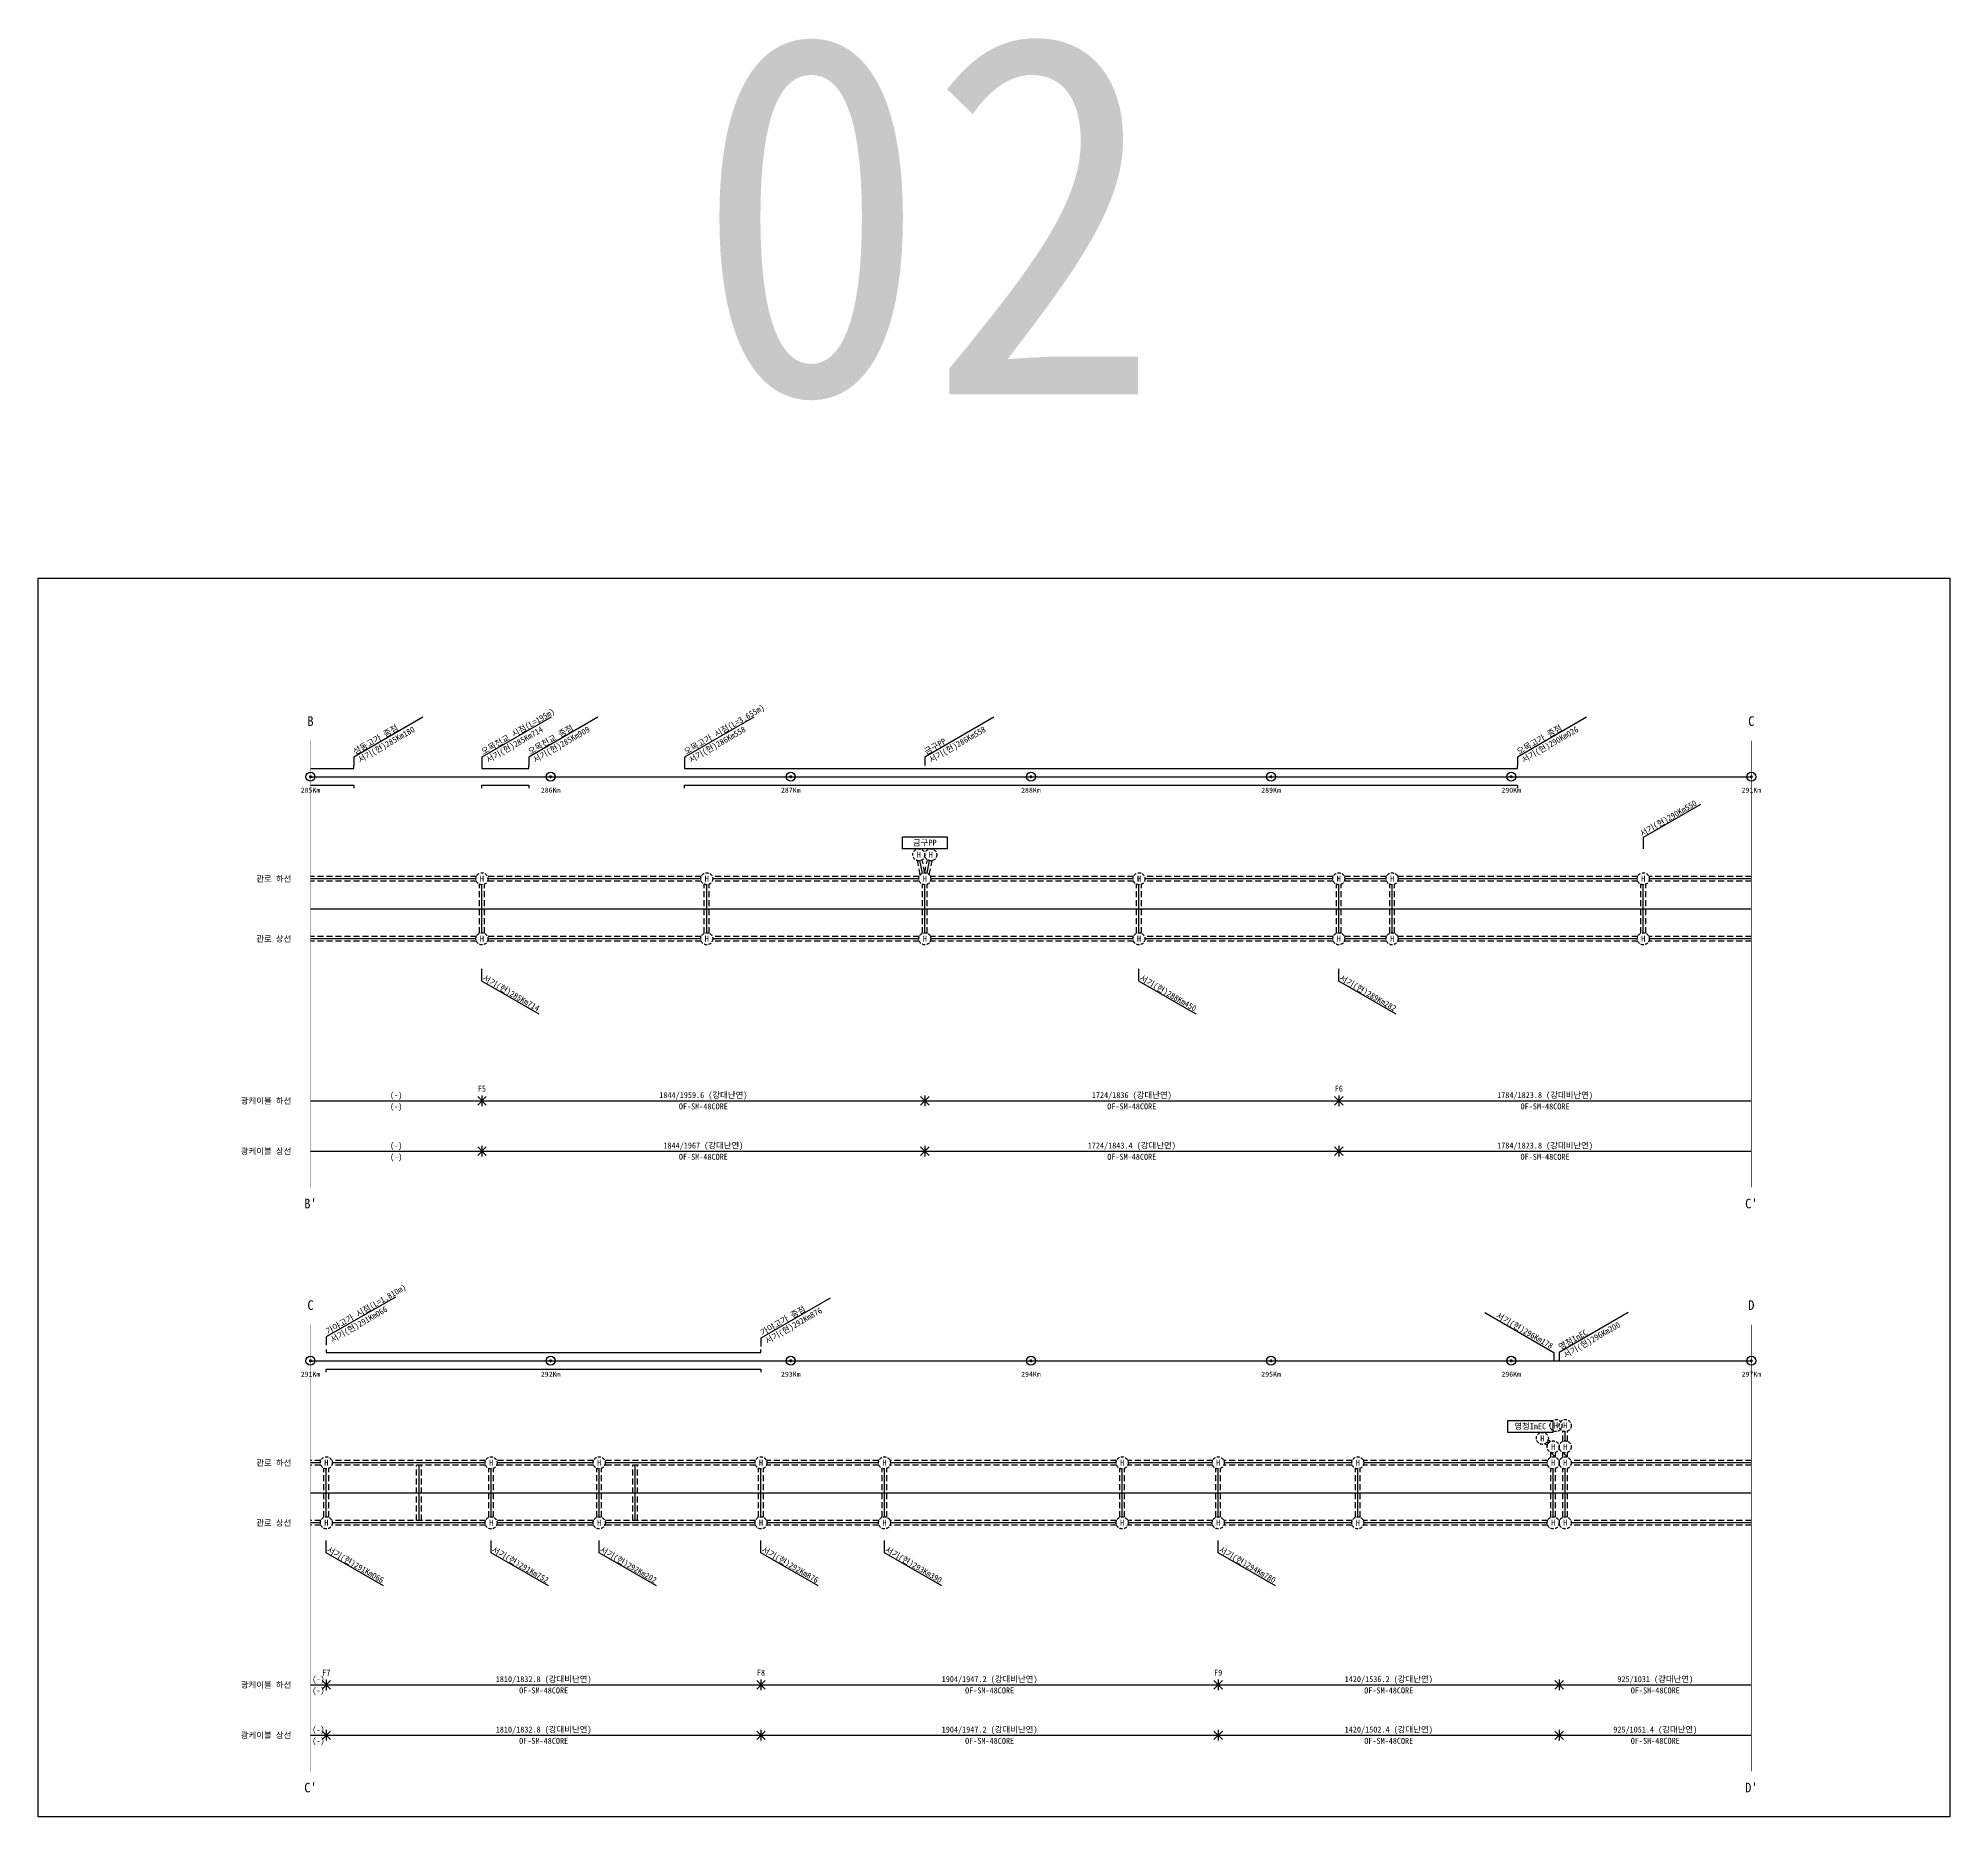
# Model space of a CAD drawing. Extents: x 796 to 1592, y 0 to 741.
import ezdxf
from ezdxf.enums import TextEntityAlignment as Align

# ---------------------------------------------------------------- set-up
doc = ezdxf.new("R2010")
doc.units = 0
doc.header["$MEASUREMENT"] = 0
doc.linetypes.add('CENTER', pattern=[50.8, 31.75, -6.35, 6.35, -6.35])
doc.linetypes.add('HIDDEN', pattern=[0.375, 0.25, -0.125])
for name, color, linetype in [('TN-CABL', 4, 'Continuous'), ('TN-MACL', 6, 'Continuous'), ('TN-MACT', 6, 'Continuous'), ('TN-TABL-LIN1', 4, 'Continuous'), ('TN-TABL-LIN2', 1, 'Continuous'), ('TN-TEXT', 3, 'Continuous'), ('TT-CABL', 4, 'Continuous'), ('TX-BORD', 7, 'Continuous'), ('TX-PAPR', 2, 'Continuous'), ('TZ-BASE', 253, 'Continuous'), ('TZ-CABL', 4, 'Continuous'), ('TZ-LEAL', 253, 'Continuous'), ('TZ-LINE', 1, 'Continuous')]:
    doc.layers.add(name, color=color, linetype=linetype)
doc.layers.add('TX-LINE', color=6, linetype='Continuous', plot=False)
doc.styles.get("Standard").update_dxf_attribs({"font": 'GulimChe.ttf'})
doc.styles.add('굴림체', font='GulimChe.ttf')
doc.linetypes.add('ZIGZAG', pattern='A,0.0001,-0.2,[131,ltypeshp.shx,S=0.2,R=0,X=-0.2,Y=0],-0.4,[131,ltypeshp.shx,S=0.2,R=180,X=0.2,Y=0],-0.2', length=0.8001)

# ---------------------------------------------------------------- blocks, each defined once
blk = doc.blocks.new('XX')
at = {"layer": 'TN-TABL-LIN1'}
for points in [[(-1.77, 1.77), (1.77, -1.77)], [(1.77, 1.77), (-1.77, -1.77)]]:
    blk.add_lwpolyline(points, dxfattribs=at)

msp = doc.modelspace()

# ---------------------------------------------------------------- linework, layer by layer
at = {"layer": 'TN-CABL', "linetype": 'ZIGZAG', "ltscale": 5}
msp.add_line((1431.87, 156.61), (1431.87, 160.52), dxfattribs=at)
at = {"layer": 'TN-CABL', "linetype": 'ByBlock', "ltscale": 10, "flags": 128}
for points in [[(909.37, 436.74), (927.37, 436.74), (927.37, 437.99)], [(980.77, 437.99), (980.77, 436.74), (1000.27, 436.74), (1000.27, 437.99)], [(1065.17, 437.99), (1065.17, 436.74), (1411.97, 436.74), (1411.97, 437.99)], [(909.37, 429.84), (927.37, 429.84), (927.37, 428.59)], [(980.77, 428.59), (980.77, 429.84), (1000.27, 429.84), (1000.27, 428.59)], [(1065.17, 428.59), (1065.17, 429.84), (1411.97, 429.84), (1411.97, 428.59)], [(915.97, 194.67), (915.97, 193.42), (1096.97, 193.42), (1096.97, 194.67)], [(915.97, 185.27), (915.97, 186.52), (1096.97, 186.52), (1096.97, 185.27)]]:
    msp.add_lwpolyline(points, dxfattribs=at)
at = {"layer": 'TN-CABL', "linetype": 'HIDDEN', "ltscale": 10, "flags": 128}
for points in [[(979.77, 368.08), (979.77, 388.5)], [(981.77, 368.08), (981.77, 388.5)], [(1073.37, 368.08), (1073.37, 388.5)], [(1075.37, 368.08), (1075.37, 388.5)], [(1164.17, 368.08), (1164.17, 388.5)], [(1166.17, 368.08), (1166.17, 388.5)], [(1253.37, 368.08), (1253.37, 388.5)], [(1255.37, 368.08), (1255.37, 388.5)], [(1336.57, 368.08), (1336.57, 388.5)], [(1338.57, 368.08), (1338.57, 388.5)], [(1358.77, 368.08), (1358.77, 388.5)], [(1360.77, 368.08), (1360.77, 388.5)], [(1463.37, 368.08), (1463.37, 388.5)], [(1465.37, 368.08), (1465.37, 388.5)], [(1430.87, 156.4), (1430.87, 160.73)], [(1432.87, 156.4), (1432.87, 160.73)], [(1423.53, 155.46), (1424.45, 154.74)], [(1424.45, 154.74), (1424.77, 157.03)], [(1424.77, 157.03), (1425.69, 156.31)], [(1425.87, 149.76), (1425.87, 151.82)], [(1427.87, 149.76), (1425.87, 151.82)], [(1427.87, 149.76), (1427.87, 151.82)], [(1430.87, 149.76), (1430.87, 151.82)], [(1432.87, 149.76), (1430.87, 151.82)], [(1432.87, 149.76), (1432.87, 151.82)], [(914.97, 124.76), (914.97, 145.18)], [(916.97, 124.76), (916.97, 145.18)], [(953.57, 123.47), (953.57, 146.47)], [(955.57, 123.47), (955.57, 146.47)], [(983.57, 124.76), (983.57, 145.18)], [(985.57, 124.76), (985.57, 145.18)], [(1028.57, 124.76), (1028.57, 145.18)], [(1030.57, 124.76), (1030.57, 145.18)], [(1043.57, 123.47), (1043.57, 146.47)], [(1045.57, 123.47), (1045.57, 146.47)], [(1095.97, 124.76), (1095.97, 145.18)], [(1097.97, 124.76), (1097.97, 145.18)], [(1147.37, 124.76), (1147.37, 145.18)], [(1149.37, 124.76), (1149.37, 145.18)], [(1246.37, 124.76), (1246.37, 145.18)], [(1248.37, 124.76), (1248.37, 145.18)], [(1286.37, 124.76), (1286.37, 145.18)], [(1288.37, 124.76), (1288.37, 145.18)], [(1344.47, 124.76), (1344.47, 145.18)], [(1346.47, 124.76), (1346.47, 145.18)], [(1425.87, 124.76), (1425.87, 145.18)], [(1427.87, 124.76), (1427.87, 145.18)], [(1430.87, 124.76), (1430.87, 145.18)], [(1432.87, 124.76), (1432.87, 145.18)]]:
    msp.add_lwpolyline(points, dxfattribs=at)
at = {"layer": 'TN-CABL', "linetype": 'ZIGZAG', "ltscale": 5}
for points in [[(915.97, 124.97), (915.97, 144.97)], [(954.57, 123.47), (954.57, 146.47)], [(984.57, 124.97), (984.57, 144.97)], [(1029.57, 124.97), (1029.57, 144.97)], [(1044.57, 123.47), (1044.57, 146.47)], [(1096.97, 124.97), (1096.97, 144.97)], [(1148.37, 124.97), (1148.37, 144.97)], [(1247.37, 124.97), (1247.37, 144.97)], [(1287.37, 124.97), (1287.37, 144.97)], [(1345.47, 124.97), (1345.47, 144.97)], [(1426.87, 124.97), (1426.87, 144.97)], [(1431.87, 124.97), (1431.87, 144.97)]]:
    msp.add_lwpolyline(points, dxfattribs=at)
at = {"layer": 'TN-MACL', "linetype": 'CENTER', "ltscale": 0.8, "const_width": 0.2}
for points in [[(909.37, 448.29), (909.37, 262.29)], [(1509.37, 448.29), (1509.37, 262.29)], [(909.37, 204.97), (909.37, 18.97)], [(1509.37, 204.97), (1509.37, 18.97)]]:
    msp.add_lwpolyline(points, dxfattribs=at)
at = {"layer": 'TN-TABL-LIN1', "linetype": 'HIDDEN', "ltscale": 5}
for centre in [(1162.67, 400.79), (1167.67, 400.79), (980.77, 390.79), (1074.37, 390.79), (1165.17, 390.79), (1254.37, 390.79), (1337.57, 390.79), (1359.77, 390.79), (1464.37, 390.79), (980.77, 365.79), (1074.37, 365.79), (1165.17, 365.79), (1254.37, 365.79), (1337.57, 365.79), (1359.77, 365.79), (1464.37, 365.79), (1422.35, 157.66), (1428.01, 163.02), (1431.87, 163.02), (1426.87, 154.11), (1431.87, 154.11), (915.97, 147.47), (984.57, 147.47), (1029.57, 147.47), (1096.97, 147.47), (1148.37, 147.47), (1247.37, 147.47), (1287.37, 147.47), (1345.47, 147.47), (1426.87, 147.47), (1431.87, 147.47), (915.97, 122.47), (984.57, 122.47), (1029.57, 122.47), (1096.97, 122.47), (1148.37, 122.47), (1247.37, 122.47), (1287.37, 122.47), (1345.47, 122.47), (1426.87, 122.47), (1431.87, 122.47)]:
    msp.add_circle(centre, 2.5, dxfattribs=at)
at = {"layer": 'TN-TABL-LIN2'}
for points in [[(956.13, 458.09), (927.37, 441.49), (927.37, 437.99)], [(1009.53, 458.09), (980.77, 441.49), (980.77, 437.99)], [(1029.03, 458.09), (1000.27, 441.49), (1000.27, 437.99)], [(1093.93, 458.09), (1065.17, 441.49), (1065.17, 437.99)], [(1193.93, 458.09), (1165.17, 441.49), (1165.17, 437.99)], [(1440.73, 458.09), (1411.97, 441.49), (1411.97, 437.99)], [(1488.23, 421.74), (1464.37, 407.96), (1464.37, 403.29)], [(1004.63, 334.38), (980.77, 348.16), (980.77, 353.29)], [(1278.23, 334.38), (1254.37, 348.16), (1254.37, 353.29)], [(1361.43, 334.38), (1337.57, 348.16), (1337.57, 353.29)], [(944.73, 216.54), (915.97, 199.94), (915.97, 196.44)], [(1125.73, 216.01), (1096.97, 199.41), (1096.97, 195.91)], [(1398.42, 210.07), (1427.17, 193.47), (1427.17, 189.97)], [(1458.13, 210.07), (1429.37, 193.47), (1429.37, 189.97)], [(939.83, 96.21), (915.97, 109.99), (915.97, 115.12)], [(1008.43, 96.21), (984.57, 109.99), (984.57, 115.12)], [(1053.43, 96.21), (1029.57, 109.99), (1029.57, 115.12)], [(1120.83, 96.21), (1096.97, 109.99), (1096.97, 115.12)], [(1172.23, 96.21), (1148.37, 109.99), (1148.37, 115.12)], [(1311.23, 96.21), (1287.37, 109.99), (1287.37, 115.12)]]:
    msp.add_lwpolyline(points, dxfattribs=at)
at = {"layer": 'TN-TABL-LIN2', "const_width": 0.625}
for points in [[(909.06, 433.29, 1), (909.69, 433.29, 1)], [(1009.06, 433.29, 1), (1009.69, 433.29, 1)], [(1109.06, 433.29, 1), (1109.69, 433.29, 1)], [(1209.06, 433.29, 1), (1209.69, 433.29, 1)], [(1309.06, 433.29, 1), (1309.69, 433.29, 1)], [(1409.06, 433.29, 1), (1409.69, 433.29, 1)], [(1509.06, 433.29, 1), (1509.69, 433.29, 1)], [(909.06, 189.97, 1), (909.69, 189.97, 1)], [(1009.06, 189.97, 1), (1009.69, 189.97, 1)], [(1109.06, 189.97, 1), (1109.69, 189.97, 1)], [(1209.06, 189.97, 1), (1209.69, 189.97, 1)], [(1309.06, 189.97, 1), (1309.69, 189.97, 1)], [(1409.06, 189.97, 1), (1409.69, 189.97, 1)], [(1509.06, 189.97, 1), (1509.69, 189.97, 1)]]:
    msp.add_lwpolyline(points, format="xyb", close=True, dxfattribs=at)
at = {"layer": 'TN-TABL-LIN2'}
for points in [[(1155.84, 408.29), (1174.51, 408.29), (1174.51, 403.29), (1155.84, 403.29)], [(1407.97, 165.16), (1426.65, 165.16), (1426.65, 160.16), (1407.97, 160.16)]]:
    msp.add_lwpolyline(points, close=True, dxfattribs=at)
for centre in [(909.37, 433.29), (1009.37, 433.29), (1109.37, 433.29), (1209.37, 433.29), (1309.37, 433.29), (1409.37, 433.29), (1509.37, 433.29), (909.37, 189.97), (1009.37, 189.97), (1109.37, 189.97), (1209.37, 189.97), (1309.37, 189.97), (1409.37, 189.97), (1509.37, 189.97)]:
    msp.add_circle(centre, 1.88, dxfattribs=at)
at = {"layer": 'TT-CABL', "linetype": 'HIDDEN', "ltscale": 10}
for points in [[(1163.32, 392.46), (1162.14, 398.34)], [(1165.2, 393.29), (1164.1, 398.74)], [(1165.15, 393.29), (1166.24, 398.74)], [(1167.03, 392.46), (1168.21, 398.34)], [(978.48, 391.79), (909.37, 391.79)], [(1072.08, 391.79), (983.07, 391.79)], [(1162.88, 391.79), (1076.67, 391.79)], [(1252.08, 391.79), (1167.47, 391.79)], [(1335.28, 391.79), (1256.67, 391.79)], [(1357.48, 391.79), (1339.87, 391.79)], [(1462.08, 391.79), (1362.07, 391.79)], [(1509.37, 391.79), (1466.67, 391.79)], [(978.48, 389.79), (909.37, 389.79)], [(1072.08, 389.79), (983.07, 389.79)], [(1162.88, 389.79), (1076.67, 389.79)], [(1252.08, 389.79), (1167.47, 389.79)], [(1335.28, 389.79), (1256.67, 389.79)], [(1357.48, 389.79), (1339.87, 389.79)], [(1462.08, 389.79), (1362.07, 389.79)], [(1509.37, 389.79), (1466.67, 389.79)], [(978.48, 366.79), (909.37, 366.79)], [(1072.08, 366.79), (983.07, 366.79)], [(1162.88, 366.79), (1076.67, 366.79)], [(1252.08, 366.79), (1167.47, 366.79)], [(1335.28, 366.79), (1256.67, 366.79)], [(1357.48, 366.79), (1339.87, 366.79)], [(1462.08, 366.79), (1362.07, 366.79)], [(1509.37, 366.79), (1466.67, 366.79)], [(978.48, 364.79), (909.37, 364.79)], [(1072.08, 364.79), (983.07, 364.79)], [(1162.88, 364.79), (1076.67, 364.79)], [(1252.08, 364.79), (1167.47, 364.79)], [(1335.28, 364.79), (1256.67, 364.79)], [(1357.48, 364.79), (1339.87, 364.79)], [(1462.08, 364.79), (1362.07, 364.79)], [(1509.37, 364.79), (1466.67, 364.79)]]:
    msp.add_lwpolyline(points, dxfattribs=at)
at = {"layer": 'TX-BORD'}
for p, q in [((980.77, 300.51), (980.77, 296.07)), ((1165.17, 300.51), (1165.17, 296.07)), ((1337.57, 300.51), (1337.57, 296.07)), ((980.77, 279.51), (980.77, 275.07)), ((1165.17, 279.51), (1165.17, 275.07)), ((1337.57, 279.51), (1337.57, 275.07)), ((915.97, 57.19), (915.97, 52.75)), ((1096.97, 57.19), (1096.97, 52.75)), ((1287.37, 57.19), (1287.37, 52.75)), ((1429.37, 57.19), (1429.37, 52.75)), ((915.97, 36.19), (915.97, 31.75)), ((1096.97, 36.19), (1096.97, 31.75)), ((1287.37, 36.19), (1287.37, 31.75)), ((1429.37, 36.19), (1429.37, 31.75))]:
    msp.add_line(p, q, dxfattribs=at)
at = {"layer": 'TX-LINE'}
for points in [[(909.37, 298.29), (980.77, 298.29), (1165.17, 298.29), (1337.57, 298.29), (1509.37, 298.29)], [(909.37, 277.29), (980.77, 277.29), (1165.17, 277.29), (1337.57, 277.29), (1509.37, 277.29)], [(909.37, 54.97), (915.97, 54.97), (1096.97, 54.97), (1287.37, 54.97), (1429.37, 54.97), (1509.37, 54.97)], [(909.37, 33.97), (915.97, 33.97), (1096.97, 33.97), (1287.37, 33.97), (1429.37, 33.97), (1509.37, 33.97)]]:
    msp.add_lwpolyline(points, dxfattribs=at)
at = {"layer": 'TX-PAPR'}
msp.add_lwpolyline([(796, 516), (1592, 516), (1592, 0), (796, 0)], close=True, dxfattribs=at)
at = {"layer": 'TZ-BASE'}
for p, q in [((909.37, 378.29), (1509.37, 378.29)), ((909.37, 134.97), (1509.37, 134.97))]:
    msp.add_line(p, q, dxfattribs=at)
at = {"layer": 'TZ-CABL', "linetype": 'ZIGZAG', "ltscale": 5}
for points in [[(1164.21, 393.13), (1163.17, 398.34)], [(1166.14, 393.13), (1167.18, 398.34)], [(978.27, 390.79), (909.37, 390.79)], [(1071.87, 390.79), (983.27, 390.79)], [(1162.67, 390.79), (1076.87, 390.79)], [(1251.87, 390.79), (1167.67, 390.79)], [(1335.07, 390.79), (1256.87, 390.79)], [(1357.27, 390.79), (1340.07, 390.79)], [(1461.87, 390.79), (1362.27, 390.79)], [(1509.37, 390.79), (1466.87, 390.79)], [(980.77, 368.29), (980.77, 388.29)], [(1074.37, 368.29), (1074.37, 388.29)], [(1165.17, 368.29), (1165.17, 388.29)], [(1254.37, 368.29), (1254.37, 388.29)], [(1337.57, 368.29), (1337.57, 388.29)], [(1359.77, 368.29), (1359.77, 388.29)], [(1464.37, 368.29), (1464.37, 388.29)], [(978.27, 365.79), (909.37, 365.79)], [(1071.87, 365.79), (983.27, 365.79)], [(1162.67, 365.79), (1076.87, 365.79)], [(1251.87, 365.79), (1167.67, 365.79)], [(1335.07, 365.79), (1256.87, 365.79)], [(1357.27, 365.79), (1340.07, 365.79)], [(1461.87, 365.79), (1362.27, 365.79)], [(1509.37, 365.79), (1466.87, 365.79)], [(913.47, 147.47), (909.37, 147.47)], [(982.07, 147.47), (918.47, 147.47)], [(1027.07, 147.47), (987.07, 147.47)], [(1094.47, 147.47), (1032.07, 147.47)], [(1145.87, 147.47), (1099.47, 147.47)], [(1244.87, 147.47), (1150.87, 147.47)], [(1284.87, 147.47), (1249.87, 147.47)], [(1342.97, 147.47), (1289.87, 147.47)], [(1424.37, 147.47), (1347.97, 147.47)], [(1509.37, 147.47), (1434.37, 147.47)], [(913.47, 122.47), (909.37, 122.47)], [(982.07, 122.47), (918.47, 122.47)], [(1027.07, 122.47), (987.07, 122.47)], [(1094.47, 122.47), (1032.07, 122.47)], [(1145.87, 122.47), (1099.47, 122.47)], [(1244.87, 122.47), (1150.87, 122.47)], [(1284.87, 122.47), (1249.87, 122.47)], [(1342.97, 122.47), (1289.87, 122.47)], [(1424.37, 122.47), (1347.97, 122.47)], [(1509.37, 122.47), (1434.37, 122.47)]]:
    msp.add_lwpolyline(points, dxfattribs=at)
at = {"layer": 'TZ-CABL'}
for points in [[(1253.87, 391.79), (1253.87, 389.79)], [(1337.07, 391.79), (1337.07, 389.79)]]:
    msp.add_lwpolyline(points, dxfattribs=at)
at = {"layer": 'TZ-CABL', "linetype": 'HIDDEN', "ltscale": 10}
for points in [[(913.68, 148.47), (909.37, 148.47)], [(913.47, 147.47), (909.37, 147.47)], [(913.68, 146.47), (909.37, 146.47)], [(982.28, 148.47), (918.27, 148.47)], [(982.28, 146.47), (918.27, 146.47)], [(982.07, 147.47), (918.47, 147.47)], [(1027.28, 148.47), (986.87, 148.47)], [(1027.28, 146.47), (986.87, 146.47)], [(1027.07, 147.47), (987.07, 147.47)], [(1094.68, 148.47), (1031.87, 148.47)], [(1094.68, 146.47), (1031.87, 146.47)], [(1094.47, 147.47), (1032.07, 147.47)], [(1146.08, 148.47), (1099.27, 148.47)], [(1146.08, 146.47), (1099.27, 146.47)], [(1145.87, 147.47), (1099.47, 147.47)], [(1245.08, 148.47), (1150.67, 148.47)], [(1245.08, 146.47), (1150.67, 146.47)], [(1244.87, 147.47), (1150.87, 147.47)], [(1285.08, 148.47), (1249.67, 148.47)], [(1285.08, 146.47), (1249.67, 146.47)], [(1284.87, 147.47), (1249.87, 147.47)], [(1343.18, 148.47), (1289.67, 148.47)], [(1343.18, 146.47), (1289.67, 146.47)], [(1342.97, 147.47), (1289.87, 147.47)], [(1424.58, 148.47), (1347.77, 148.47)], [(1424.58, 146.47), (1347.77, 146.47)], [(1424.37, 147.47), (1347.97, 147.47)], [(1429.58, 148.47), (1429.17, 148.47)], [(1429.58, 146.47), (1429.17, 146.47)], [(1509.37, 148.47), (1434.17, 148.47)], [(1509.37, 146.47), (1434.17, 146.47)], [(1509.37, 147.47), (1434.37, 147.47)], [(913.68, 123.47), (909.37, 123.47)], [(913.47, 122.47), (909.37, 122.47)], [(913.68, 121.47), (909.37, 121.47)], [(982.28, 123.47), (918.27, 123.47)], [(982.28, 121.47), (918.27, 121.47)], [(982.07, 122.47), (918.47, 122.47)], [(1027.28, 123.47), (986.87, 123.47)], [(1027.28, 121.47), (986.87, 121.47)], [(1027.07, 122.47), (987.07, 122.47)], [(1094.68, 123.47), (1031.87, 123.47)], [(1094.68, 121.47), (1031.87, 121.47)], [(1094.47, 122.47), (1032.07, 122.47)], [(1146.08, 123.47), (1099.27, 123.47)], [(1146.08, 121.47), (1099.27, 121.47)], [(1145.87, 122.47), (1099.47, 122.47)], [(1245.08, 123.47), (1150.67, 123.47)], [(1245.08, 121.47), (1150.67, 121.47)], [(1244.87, 122.47), (1150.87, 122.47)], [(1285.08, 123.47), (1249.67, 123.47)], [(1285.08, 121.47), (1249.67, 121.47)], [(1284.87, 122.47), (1249.87, 122.47)], [(1343.18, 123.47), (1289.67, 123.47)], [(1343.18, 121.47), (1289.67, 121.47)], [(1342.97, 122.47), (1289.87, 122.47)], [(1424.58, 123.47), (1347.77, 123.47)], [(1424.58, 121.47), (1347.77, 121.47)], [(1424.37, 122.47), (1347.97, 122.47)], [(1429.58, 123.47), (1429.17, 123.47)], [(1429.58, 121.47), (1429.17, 121.47)], [(1509.37, 123.47), (1434.17, 123.47)], [(1509.37, 121.47), (1434.17, 121.47)], [(1509.37, 122.47), (1434.37, 122.47)]]:
    msp.add_lwpolyline(points, dxfattribs=at)
at = {"layer": 'TZ-LEAL'}
for points in [[(909.37, 298.29), (1509.37, 298.29)], [(909.37, 277.29), (1509.37, 277.29)], [(909.37, 54.97), (1509.37, 54.97)], [(909.37, 33.97), (1509.37, 33.97)]]:
    msp.add_lwpolyline(points, dxfattribs=at)
at = {"layer": 'TZ-LINE', "flags": 128}
for points in [[(909.37, 433.29), (1509.37, 433.29)], [(909.37, 189.97), (1509.37, 189.97)]]:
    msp.add_lwpolyline(points, dxfattribs=at)

# ---------------------------------------------------------------- block references
at = {"layer": 'TN-TABL-LIN1'}
for p in [(980.77, 298.29), (1165.17, 298.29), (1337.57, 298.29), (980.77, 277.29), (1165.17, 277.29), (1337.57, 277.29), (915.97, 54.97), (1096.97, 54.97), (1287.37, 54.97), (1429.37, 54.97), (915.97, 33.97), (1096.97, 33.97), (1287.37, 33.97), (1429.37, 33.97)]:
    msp.add_blockref('XX', p, dxfattribs=at)

# ---------------------------------------------------------------- texts
at = {"layer": 'TN-MACT'}
for s, p in [('B', (909.37, 453.29)), ('C', (1509.37, 453.29)), ("B'", (909.37, 252.29)), ("C'", (1509.37, 252.29)), ('C', (909.37, 209.97)), ('D', (1509.37, 209.97)), ("C'", (909.37, 8.97)), ("D'", (1509.37, 8.97))]:
    msp.add_text(s, height=4, dxfattribs=at).set_placement(p, align=Align.BOTTOM_CENTER)
at = {"layer": 'TN-TABL-LIN1', "linetype": 'HIDDEN', "ltscale": 5}
for p in [(1162.67, 400.79), (1167.67, 400.79), (980.77, 390.79), (1074.37, 390.79), (1165.17, 390.79), (1254.37, 390.79), (1337.57, 390.79), (1359.77, 390.79), (1464.37, 390.79), (980.77, 365.79), (1074.37, 365.79), (1165.17, 365.79), (1254.37, 365.79), (1337.57, 365.79), (1359.77, 365.79), (1464.37, 365.79), (1428.01, 163.02), (1431.87, 163.02), (1422.35, 157.66), (1426.87, 154.11), (1431.87, 154.11), (915.97, 147.47), (984.57, 147.47), (1029.57, 147.47), (1096.97, 147.47), (1148.37, 147.47), (1247.37, 147.47), (1287.37, 147.47), (1345.47, 147.47), (1426.87, 147.47), (1431.87, 147.47), (915.97, 122.47), (984.57, 122.47), (1029.57, 122.47), (1096.97, 122.47), (1148.37, 122.47), (1247.37, 122.47), (1287.37, 122.47), (1345.47, 122.47), (1426.87, 122.47), (1431.87, 122.47)]:
    msp.add_text('H', height=2.5, dxfattribs=at).set_placement(p, align=Align.MIDDLE)
at = {"layer": 'TN-TEXT'}
for s, rotation, p in [('오목고가 시점(L=3,655m)', 30, (1065.79, 442.42)), ('성동고가 종점', 30, (927.99, 442.42)), ('오목천교 시점(L=195m)', 30, (981.39, 442.42)), ('오목천교 종점', 30, (1000.89, 442.42)), ('오목고가 종점', 30, (1412.59, 442.42)), ('서기(현)285Km180', 30, (929.99, 438.96)), ('서기(현)285Km714', 30, (983.39, 438.96)), ('서기(현)285Km909', 30, (1002.89, 438.96)), ('서기(현)286Km558', 30, (1067.79, 438.96)), ('금구PP', 30, (1165.79, 442.42)), ('서기(현)286Km558', 30, (1167.79, 438.96)), ('서기(현)290Km026', 30, (1414.59, 438.96)), ('서기(현)290Km550', 30, (1463.83, 408.23)), ('서기(현)285Km714', 330, (980.73, 348.76)), ('서기(현)288Km450', 330, (1254.33, 348.76)), ('서기(현)289Km282', 330, (1337.53, 348.76)), ('가야고가 시점(L=1,810m)', 30, (916.59, 200.87)), ('서기(현)291Km066', 30, (918.59, 197.4)), ('가야고가 종점', 30, (1097.59, 200.35)), ('서기(현)292Km876', 30, (1099.59, 196.88)), ('서기(현)296Km178', 330, (1402.78, 208.13)), ('영청InEC', 30, (1429.99, 194.4)), ('서기(현)296Km200', 30, (1431.99, 190.94)), ('서기(현)291Km066', 330, (915.93, 110.59)), ('서기(현)291Km752', 330, (984.53, 110.59)), ('서기(현)292Km202', 330, (1029.53, 110.59)), ('서기(현)292Km876', 330, (1096.93, 110.59)), ('서기(현)293Km390', 330, (1148.33, 110.59)), ('서기(현)294Km780', 330, (1287.33, 110.59))]:
    msp.add_text(s, height=2.5, rotation=rotation, dxfattribs=at).set_placement(p)
for s, height, p in [('285Km', 2.083, (909.37, 427.72)), ('286Km', 2.083, (1009.37, 427.72)), ('287Km', 2.083, (1109.37, 427.72)), ('288Km', 2.083, (1209.37, 427.72)), ('289Km', 2.083, (1309.37, 427.72)), ('290Km', 2.083, (1409.37, 427.72)), ('291Km', 2.083, (1509.37, 427.72)), ('금구PP', 2.5, (1165.17, 405.85)), ('291Km', 2.083, (909.37, 184.4)), ('292Km', 2.083, (1009.37, 184.4)), ('293Km', 2.083, (1109.37, 184.4)), ('294Km', 2.083, (1209.37, 184.4)), ('295Km', 2.083, (1309.37, 184.4)), ('296Km', 2.083, (1409.37, 184.4)), ('297Km', 2.083, (1509.37, 184.4)), ('영청InEC', 2.5, (1417.31, 162.73))]:
    msp.add_text(s, height=height, dxfattribs=at).set_placement(p, align=Align.MIDDLE_CENTER)
for s, p in [('관로 하선', (901.38, 390.79)), ('관로 상선', (901.38, 365.79)), ('광케이블 하선', (901.38, 298.29)), ('광케이블 상선', (901.38, 277.29)), ('관로 하선', (901.38, 147.47)), ('관로 상선', (901.38, 122.47)), ('광케이블 하선', (901.38, 54.97)), ('광케이블 상선', (901.38, 33.97))]:
    msp.add_text(s, height=2.5, rotation=360, dxfattribs=at).set_placement(p, align=Align.MIDDLE_RIGHT)
at = {"layer": 'TN-TEXT', "style": '굴림체'}
for s, p in [('F5', (980.77, 303.37)), ('F6', (1337.57, 303.37)), ('F7', (915.97, 60.06)), ('F8', (1096.97, 60.06)), ('F9', (1287.37, 60.06))]:
    msp.add_text(s, height=2.5, dxfattribs=at).set_placement(p, align=Align.MIDDLE_CENTER)
for s, p in [('(-)', (945.07, 301.93)), ('(-)', (945.07, 297.21)), ('1844/1959.6 (강대난연)', (1072.97, 301.93)), ('OF-SM-48CORE', (1072.97, 297.21)), ('1724/1836 (강대난연)', (1251.37, 301.93)), ('OF-SM-48CORE', (1251.37, 297.21)), ('1784/1823.8 (강대비난연)', (1423.47, 301.93)), ('OF-SM-48CORE', (1423.47, 297.21)), ('(-)', (945.07, 280.93)), ('1844/1967 (강대난연)', (1072.97, 280.93)), ('1724/1843.4 (강대난연)', (1251.37, 280.93)), ('1784/1823.8 (강대비난연)', (1423.47, 280.93)), ('(-)', (945.07, 276.21)), ('OF-SM-48CORE', (1072.97, 276.21)), ('OF-SM-48CORE', (1251.37, 276.21)), ('OF-SM-48CORE', (1423.47, 276.21)), ('(-)', (912.67, 58.61)), ('1810/1832.8 (강대비난연)', (1006.47, 58.61)), ('1904/1947.2 (강대비난연)', (1192.17, 58.61)), ('1420/1536.2 (강대난연)', (1358.37, 58.61)), ('925/1031 (강대난연)', (1469.37, 58.61)), ('(-)', (912.67, 53.89)), ('OF-SM-48CORE', (1006.47, 53.89)), ('OF-SM-48CORE', (1192.17, 53.89)), ('OF-SM-48CORE', (1358.37, 53.89)), ('OF-SM-48CORE', (1469.37, 53.89)), ('(-)', (912.67, 37.61)), ('(-)', (912.67, 32.89)), ('1810/1832.8 (강대비난연)', (1006.47, 37.61)), ('OF-SM-48CORE', (1006.47, 32.89)), ('1904/1947.2 (강대비난연)', (1192.17, 37.61)), ('OF-SM-48CORE', (1192.17, 32.89)), ('1420/1502.4 (강대난연)', (1358.37, 37.61)), ('OF-SM-48CORE', (1358.37, 32.89)), ('925/1051.4 (강대난연)', (1469.37, 37.61)), ('OF-SM-48CORE', (1469.37, 32.89))]:
    msp.add_text(s, height=2.5, dxfattribs=at).set_placement(p, align=Align.TOP_CENTER)
at = {"layer": 'TX-PAPR'}
msp.add_text('02', height=150, dxfattribs=at).set_placement((1166.33, 666.39), align=Align.MIDDLE)

doc.saveas('drawing.dxf')
